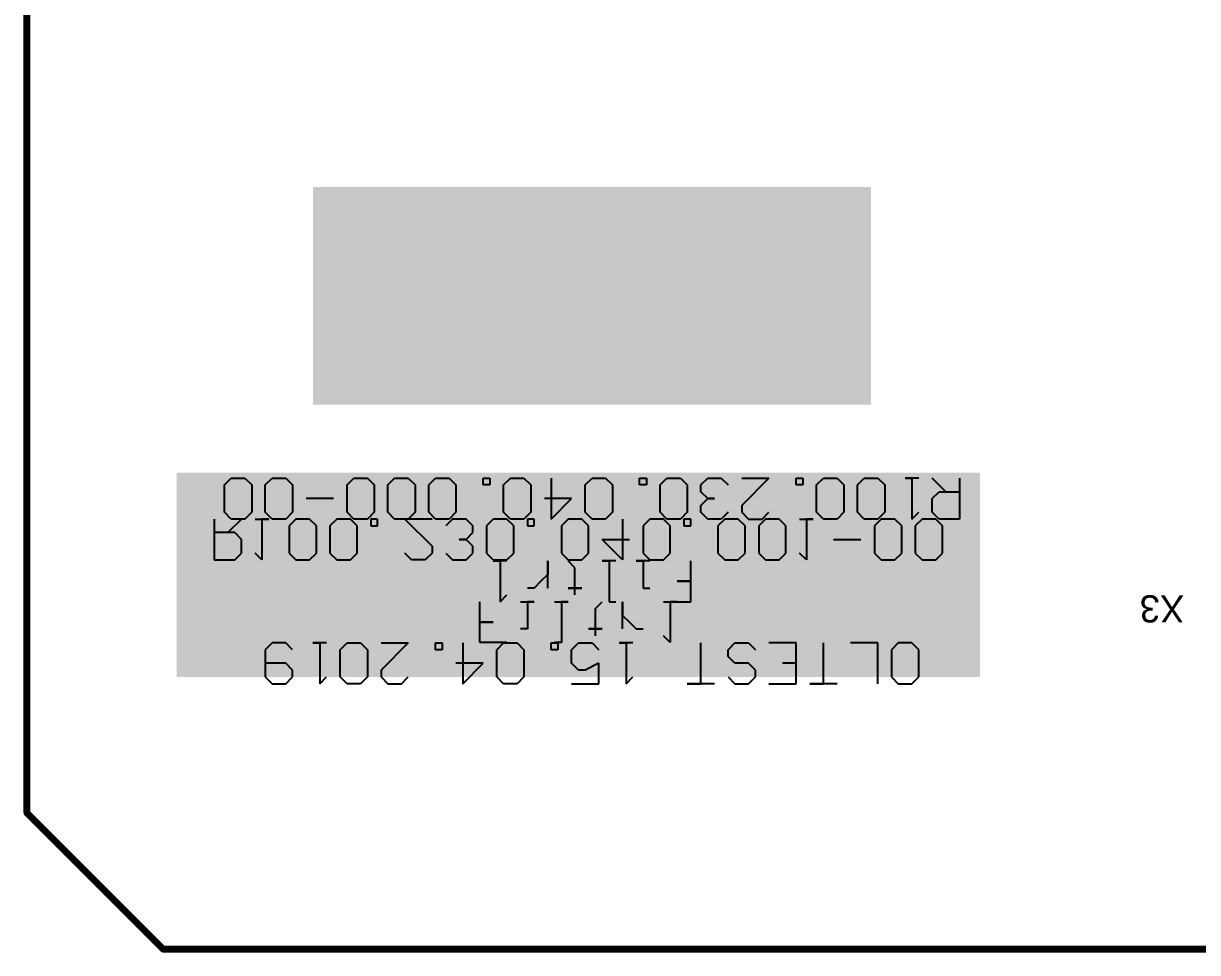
# Model space of a CAD drawing. Header units: millimetres. Extents: x -4 to 213, y -4 to 210.
# Drawn here: x 22.27 to 65.38, y 25.27 to 59.41 of the extents above; entities that cross this region are included whole.
import ezdxf

# ---------------------------------------------------------------- set-up
doc = ezdxf.new("R2010")
doc.units = ezdxf.units.MM
for name, color, linetype in [('BottomLayer', 5, 'Continuous'), ('BottomSolder', 6, 'Continuous'), ('Mechanical1', 6, 'Continuous'), ('TopOverlay', 2, 'Continuous')]:
    doc.layers.add(name, color=color, linetype=linetype)

msp = doc.modelspace()

# ---------------------------------------------------------------- linework, layer by layer
at = {"layer": 'BottomLayer'}
msp.add_solid([(27.9, 35.4), (57.4, 35.4), (27.9, 42.9), (57.4, 42.9)], dxfattribs=at)
at = {"layer": 'BottomSolder'}
for p, q in [((29.279, 41.2), (29.279, 39.7)), ((29.779, 40.7), (30.279, 41.2)), ((30.779, 41.2), (31.279, 41.2)), ((31.279, 41.2), (31.029, 41.2)), ((31.029, 41.2), (31.029, 39.7)), ((32.278, 41.2), (32.028, 40.95)), ((32.778, 41.2), (32.278, 41.2)), ((33.028, 40.95), (32.778, 41.2)), ((33.778, 41.2), (33.528, 40.95)), ((34.278, 41.2), (33.778, 41.2)), ((34.528, 40.95), (34.278, 41.2)), ((35.027, 41.2), (35.027, 40.95)), ((35.277, 41.2), (35.027, 41.2)), ((35.277, 40.95), (35.277, 41.2)), ((37.277, 41.2), (36.277, 41.2)), ((36.277, 41.2), (37.277, 40.2)), ((38.027, 41.2), (37.777, 40.95)), ((38.526, 41.2), (38.027, 41.2)), ((38.776, 40.95), (38.526, 41.2)), ((39.526, 41.2), (39.276, 40.95)), ((40.026, 41.2), (39.526, 41.2)), ((40.276, 40.95), (40.026, 41.2)), ((40.776, 41.2), (40.776, 40.95)), ((41.026, 41.2), (40.776, 41.2)), ((41.026, 40.95), (41.026, 41.2)), ((42.275, 41.2), (42.025, 40.95)), ((42.775, 41.2), (42.275, 41.2)), ((43.025, 40.95), (42.775, 41.2)), ((44.274, 41.2), (44.274, 39.7)), ((45.274, 41.2), (45.024, 40.95)), ((45.774, 41.2), (45.274, 41.2)), ((46.024, 40.95), (45.774, 41.2)), ((46.524, 41.2), (46.524, 40.95)), ((46.774, 41.2), (46.524, 41.2)), ((46.774, 40.95), (46.774, 41.2)), ((48.023, 41.2), (47.773, 40.95)), ((48.523, 41.2), (48.023, 41.2)), ((48.773, 40.95), (48.523, 41.2)), ((49.523, 41.2), (49.273, 40.95)), ((50.023, 41.2), (49.523, 41.2)), ((50.273, 40.95), (50.023, 41.2)), ((50.772, 41.2), (51.272, 41.2)), ((51.272, 41.2), (51.022, 41.2)), ((51.022, 41.2), (51.022, 39.7)), ((53.771, 41.2), (53.521, 40.95)), ((54.271, 41.2), (53.771, 41.2)), ((54.521, 40.95), (54.271, 41.2)), ((55.271, 41.2), (55.021, 40.95)), ((55.771, 41.2), (55.271, 41.2)), ((56.021, 40.95), (55.771, 41.2)), ((30.029, 40.7), (29.279, 40.7)), ((30.279, 40.45), (30.029, 40.7)), ((32.028, 40.95), (32.028, 39.95)), ((33.028, 39.95), (33.028, 40.95)), ((33.528, 40.95), (33.528, 39.95)), ((34.528, 39.95), (34.528, 40.95)), ((35.027, 40.95), (35.277, 40.95)), ((38.526, 40.45), (38.776, 40.7)), ((38.776, 40.7), (38.776, 40.95)), ((39.276, 40.95), (39.276, 39.95)), ((40.276, 39.95), (40.276, 40.95)), ((40.776, 40.95), (41.026, 40.95)), ((42.025, 40.95), (42.025, 39.95)), ((43.025, 39.95), (43.025, 40.95)), ((45.024, 40.95), (45.024, 39.95)), ((46.024, 39.95), (46.024, 40.95)), ((46.524, 40.95), (46.774, 40.95)), ((47.773, 40.95), (47.773, 39.95)), ((48.773, 39.95), (48.773, 40.95)), ((49.273, 40.95), (49.273, 39.95)), ((50.273, 39.95), (50.273, 40.95)), ((53.521, 40.95), (53.521, 39.95)), ((54.521, 39.95), (54.521, 40.95)), ((55.021, 40.95), (55.021, 39.95)), ((56.021, 39.95), (56.021, 40.95)), ((30.279, 39.95), (30.279, 40.45)), ((37.277, 40.2), (37.277, 39.95)), ((38.526, 40.45), (38.276, 40.45)), ((38.276, 40.45), (38.526, 40.45)), ((38.776, 40.2), (38.526, 40.45)), ((38.776, 39.95), (38.776, 40.2)), ((44.274, 39.7), (43.525, 40.45)), ((43.525, 40.45), (44.524, 40.45)), ((52.022, 40.45), (53.022, 40.45)), ((29.279, 39.7), (30.029, 39.7)), ((30.029, 39.7), (30.279, 39.95)), ((31.029, 39.7), (30.779, 39.95)), ((32.028, 39.95), (32.278, 39.7)), ((32.278, 39.7), (32.778, 39.7)), ((32.778, 39.7), (33.028, 39.95)), ((33.528, 39.95), (33.778, 39.7)), ((33.778, 39.7), (34.278, 39.7)), ((34.278, 39.7), (34.528, 39.95)), ((36.527, 39.7), (36.277, 39.95)), ((37.027, 39.7), (36.527, 39.7)), ((37.277, 39.95), (37.027, 39.7)), ((37.777, 39.95), (38.027, 39.7)), ((38.027, 39.7), (38.526, 39.7)), ((38.526, 39.7), (38.776, 39.95)), ((39.276, 39.95), (39.526, 39.7)), ((39.526, 39.7), (40.026, 39.7)), ((40.026, 39.7), (40.276, 39.95)), ((42.025, 39.95), (42.275, 39.7)), ((42.275, 39.7), (42.775, 39.7)), ((42.775, 39.7), (43.025, 39.95)), ((45.024, 39.95), (45.274, 39.7)), ((45.274, 39.7), (45.774, 39.7)), ((45.774, 39.7), (46.024, 39.95)), ((47.773, 39.95), (48.023, 39.7)), ((48.023, 39.7), (48.523, 39.7)), ((48.523, 39.7), (48.773, 39.95)), ((49.273, 39.95), (49.523, 39.7)), ((49.523, 39.7), (50.023, 39.7)), ((50.023, 39.7), (50.273, 39.95)), ((51.022, 39.7), (50.772, 39.95)), ((53.521, 39.95), (53.771, 39.7)), ((53.771, 39.7), (54.271, 39.7)), ((54.271, 39.7), (54.521, 39.95)), ((55.021, 39.95), (55.271, 39.7)), ((55.271, 39.7), (55.771, 39.7)), ((55.771, 39.7), (56.021, 39.95)), ((39.026, 37.411), (39.026, 38.161)), ((40.526, 38.161), (41.026, 38.161)), ((41.026, 38.161), (40.776, 38.161)), ((40.776, 38.161), (40.776, 37.161)), ((41.775, 38.161), (42.275, 38.161)), ((42.275, 38.161), (42.025, 38.161)), ((42.025, 38.161), (42.025, 36.661)), ((43.275, 37.911), (43.525, 38.161)), ((44.274, 37.161), (44.274, 38.161)), ((44.274, 38.161), (44.274, 37.661)), ((45.774, 38.161), (46.274, 38.161)), ((46.274, 38.161), (46.024, 38.161)), ((46.024, 38.161), (46.024, 36.661)), ((43.275, 37.161), (43.275, 37.911)), ((44.274, 37.661), (44.524, 37.411)), ((39.026, 36.661), (39.026, 37.411)), ((39.026, 37.411), (39.526, 37.411)), ((39.526, 37.411), (39.026, 37.411)), ((40.776, 37.161), (40.526, 37.161)), ((43.275, 37.161), (43.025, 37.161)), ((43.025, 37.161), (43.525, 37.161)), ((43.275, 36.911), (43.275, 37.161)), ((43.525, 37.161), (43.275, 37.161)), ((44.524, 37.411), (44.774, 37.161)), ((44.774, 37.161), (45.024, 37.161)), ((40.026, 36.661), (39.026, 36.661)), ((42.025, 36.661), (41.775, 36.661)), ((46.024, 36.661), (45.774, 36.911))]:
    msp.add_line(p, q, dxfattribs=at)
at = {"layer": 'Mechanical1', "const_width": 0.254}
for points in [[(22.4, 30.4), (22.4, 178.4)], [(22.4, 30.4), (27.4, 25.4)], [(27.4, 25.4), (180.4, 25.4)]]:
    msp.add_lwpolyline(points, dxfattribs=at)
at = {"layer": 'Mechanical1', "const_width": 0.127}
for points in [[(22.337, 30.4, 1), (22.464, 30.4, 1)], [(22.337, 30.4, 1), (22.464, 30.4, 1)], [(27.337, 25.4, 1), (27.464, 25.4, 1)], [(27.337, 25.4, 1), (27.464, 25.4, 1)]]:
    msp.add_lwpolyline(points, format="xyb", close=True, dxfattribs=at)
at = {"layer": 'TopOverlay'}
for p, q in [((29.654, 42.45), (29.904, 42.7)), ((29.904, 42.7), (30.404, 42.7)), ((30.404, 42.7), (30.654, 42.45)), ((31.154, 42.45), (31.404, 42.7)), ((31.404, 42.7), (31.904, 42.7)), ((31.904, 42.7), (32.154, 42.45)), ((34.153, 42.45), (34.403, 42.7)), ((34.403, 42.7), (34.903, 42.7)), ((34.903, 42.7), (35.153, 42.45)), ((35.652, 42.45), (35.902, 42.7)), ((35.902, 42.7), (36.402, 42.7)), ((36.402, 42.7), (36.652, 42.45)), ((37.152, 42.45), (37.402, 42.7)), ((37.402, 42.7), (37.902, 42.7)), ((37.902, 42.7), (38.152, 42.45)), ((39.151, 42.45), (39.151, 42.7)), ((39.151, 42.7), (39.401, 42.7)), ((39.401, 42.7), (39.401, 42.45)), ((39.901, 42.45), (40.151, 42.7)), ((40.151, 42.7), (40.651, 42.7)), ((40.651, 42.7), (40.901, 42.45)), ((41.65, 42.7), (41.65, 41.2)), ((42.9, 42.45), (43.15, 42.7)), ((43.15, 42.7), (43.65, 42.7)), ((43.65, 42.7), (43.9, 42.45)), ((44.899, 42.45), (44.899, 42.7)), ((44.899, 42.7), (45.149, 42.7)), ((45.149, 42.7), (45.149, 42.45)), ((45.649, 42.45), (45.899, 42.7)), ((45.899, 42.7), (46.399, 42.7)), ((46.399, 42.7), (46.649, 42.45)), ((47.149, 42.45), (47.399, 42.7)), ((47.399, 42.7), (47.898, 42.7)), ((47.898, 42.7), (48.148, 42.45)), ((48.648, 42.7), (49.648, 42.7)), ((49.648, 42.7), (48.648, 41.7)), ((50.648, 42.45), (50.648, 42.7)), ((50.648, 42.7), (50.897, 42.7)), ((50.897, 42.7), (50.897, 42.45)), ((51.397, 42.45), (51.647, 42.7)), ((51.647, 42.7), (52.147, 42.7)), ((52.147, 42.7), (52.397, 42.45)), ((52.897, 42.45), (53.147, 42.7)), ((53.147, 42.7), (53.647, 42.7)), ((53.647, 42.7), (53.897, 42.45)), ((55.146, 42.7), (54.646, 42.7)), ((54.646, 42.7), (54.896, 42.7)), ((54.896, 42.7), (54.896, 41.2)), ((56.146, 42.2), (55.646, 42.7)), ((56.646, 42.7), (56.646, 41.2)), ((29.654, 41.45), (29.654, 42.45)), ((30.654, 42.45), (30.654, 41.45)), ((31.154, 41.45), (31.154, 42.45)), ((32.154, 42.45), (32.154, 41.45)), ((34.153, 41.45), (34.153, 42.45)), ((35.153, 42.45), (35.153, 41.45)), ((35.652, 41.45), (35.652, 42.45)), ((36.652, 42.45), (36.652, 41.45)), ((37.152, 41.45), (37.152, 42.45)), ((38.152, 42.45), (38.152, 41.45)), ((39.401, 42.45), (39.151, 42.45)), ((39.901, 41.45), (39.901, 42.45)), ((40.901, 42.45), (40.901, 41.45)), ((42.9, 41.45), (42.9, 42.45)), ((43.9, 42.45), (43.9, 41.45)), ((45.149, 42.45), (44.899, 42.45)), ((45.649, 41.45), (45.649, 42.45)), ((46.649, 42.45), (46.649, 41.45)), ((47.149, 42.2), (47.149, 42.45)), ((50.897, 42.45), (50.648, 42.45)), ((51.397, 41.45), (51.397, 42.45)), ((52.397, 42.45), (52.397, 41.45)), ((52.897, 41.45), (52.897, 42.45)), ((53.897, 42.45), (53.897, 41.45)), ((33.653, 41.95), (32.653, 41.95)), ((42.4, 41.95), (41.401, 41.95)), ((41.65, 41.2), (42.4, 41.95)), ((47.399, 41.95), (47.149, 42.2)), ((47.149, 41.7), (47.399, 41.95)), ((47.399, 41.95), (47.649, 41.95)), ((47.649, 41.95), (47.399, 41.95)), ((55.646, 41.95), (55.896, 42.2)), ((55.646, 41.45), (55.646, 41.95)), ((55.896, 42.2), (56.646, 42.2)), ((29.904, 41.2), (29.654, 41.45)), ((30.654, 41.45), (30.404, 41.2)), ((31.404, 41.2), (31.154, 41.45)), ((32.154, 41.45), (31.904, 41.2)), ((34.403, 41.2), (34.153, 41.45)), ((35.153, 41.45), (34.903, 41.2)), ((35.902, 41.2), (35.652, 41.45)), ((36.652, 41.45), (36.402, 41.2)), ((37.402, 41.2), (37.152, 41.45)), ((38.152, 41.45), (37.902, 41.2)), ((40.151, 41.2), (39.901, 41.45)), ((40.901, 41.45), (40.651, 41.2)), ((43.15, 41.2), (42.9, 41.45)), ((43.9, 41.45), (43.65, 41.2)), ((45.899, 41.2), (45.649, 41.45)), ((46.649, 41.45), (46.399, 41.2)), ((47.149, 41.45), (47.149, 41.7)), ((47.399, 41.2), (47.149, 41.45)), ((48.148, 41.45), (47.898, 41.2)), ((48.648, 41.7), (48.648, 41.45)), ((48.648, 41.45), (48.898, 41.2)), ((49.398, 41.2), (49.648, 41.45)), ((51.647, 41.2), (51.397, 41.45)), ((52.397, 41.45), (52.147, 41.2)), ((53.147, 41.2), (52.897, 41.45)), ((53.897, 41.45), (53.647, 41.2)), ((54.896, 41.2), (55.146, 41.45)), ((55.896, 41.2), (55.646, 41.45)), ((30.404, 41.2), (29.904, 41.2)), ((31.904, 41.2), (31.404, 41.2)), ((34.903, 41.2), (34.403, 41.2)), ((36.402, 41.2), (35.902, 41.2)), ((37.902, 41.2), (37.402, 41.2)), ((40.651, 41.2), (40.151, 41.2)), ((43.65, 41.2), (43.15, 41.2)), ((46.399, 41.2), (45.899, 41.2)), ((47.898, 41.2), (47.399, 41.2)), ((48.898, 41.2), (49.398, 41.2)), ((52.147, 41.2), (51.647, 41.2)), ((53.647, 41.2), (53.147, 41.2)), ((56.646, 41.2), (55.896, 41.2)), ((40.026, 39.661), (39.526, 39.661)), ((39.526, 39.661), (39.776, 39.661)), ((39.776, 39.661), (39.776, 38.161)), ((41.526, 38.661), (41.526, 39.661)), ((41.526, 39.661), (41.526, 39.161)), ((42.525, 39.411), (42.275, 39.661)), ((42.525, 38.661), (42.525, 39.411)), ((44.025, 39.661), (43.525, 39.661)), ((43.525, 39.661), (43.775, 39.661)), ((43.775, 39.661), (43.775, 38.161)), ((45.274, 39.661), (44.774, 39.661)), ((44.774, 39.661), (45.024, 39.661)), ((45.024, 39.661), (45.024, 38.661)), ((46.774, 38.911), (46.774, 39.661)), ((41.276, 38.911), (41.026, 38.661)), ((41.526, 39.161), (41.276, 38.911)), ((46.774, 38.911), (46.274, 38.911)), ((46.274, 38.911), (46.774, 38.911)), ((46.774, 38.161), (46.774, 38.911)), ((39.776, 38.161), (40.026, 38.411)), ((41.026, 38.661), (40.776, 38.661)), ((42.775, 38.661), (42.275, 38.661)), ((42.275, 38.661), (42.525, 38.661)), ((42.525, 38.411), (42.525, 38.661)), ((42.525, 38.661), (42.775, 38.661)), ((45.024, 38.661), (45.274, 38.661)), ((43.775, 38.161), (44.025, 38.161)), ((45.774, 38.161), (46.774, 38.161)), ((31.404, 36.65), (31.154, 36.4)), ((31.904, 36.65), (31.404, 36.65)), ((32.154, 36.4), (31.904, 36.65)), ((33.403, 36.65), (32.903, 36.65)), ((32.903, 36.65), (33.153, 36.65)), ((33.153, 36.65), (33.153, 35.15)), ((33.903, 36.4), (34.153, 36.65)), ((34.153, 36.65), (34.653, 36.65)), ((34.653, 36.65), (34.903, 36.4)), ((35.403, 36.65), (36.402, 36.65)), ((36.402, 36.65), (35.403, 35.65)), ((37.402, 36.4), (37.402, 36.65)), ((37.402, 36.65), (37.652, 36.65)), ((37.652, 36.65), (37.652, 36.4)), ((38.402, 36.65), (38.402, 35.15)), ((39.651, 36.4), (39.901, 36.65)), ((39.901, 36.65), (40.401, 36.65)), ((40.401, 36.65), (40.651, 36.4)), ((41.65, 36.4), (41.65, 36.65)), ((41.65, 36.65), (41.9, 36.65)), ((41.9, 36.65), (41.9, 36.4)), ((42.4, 36.4), (42.65, 36.65)), ((42.65, 36.65), (43.15, 36.65)), ((43.15, 36.65), (43.4, 36.4)), ((44.65, 36.65), (44.15, 36.65)), ((44.15, 36.65), (44.4, 36.65)), ((44.4, 36.65), (44.4, 35.15)), ((47.149, 35.15), (47.149, 36.65)), ((48.148, 36.4), (48.398, 36.65)), ((48.398, 36.65), (48.898, 36.65)), ((48.898, 36.65), (49.148, 36.4)), ((50.648, 36.65), (49.648, 36.65)), ((50.648, 35.15), (50.648, 36.65)), ((51.647, 35.15), (51.647, 36.65)), ((53.647, 36.65), (52.647, 36.65)), ((53.647, 35.15), (53.647, 36.65)), ((54.396, 36.65), (54.146, 36.4)), ((54.896, 36.65), (54.396, 36.65)), ((55.146, 36.4), (54.896, 36.65)), ((31.154, 36.4), (31.154, 35.4)), ((33.903, 35.4), (33.903, 36.4)), ((34.903, 36.4), (34.903, 35.4)), ((37.652, 36.4), (37.402, 36.4)), ((39.651, 35.4), (39.651, 36.4)), ((40.651, 36.4), (40.651, 35.4)), ((41.9, 36.4), (41.65, 36.4)), ((42.4, 35.9), (42.4, 36.4)), ((48.148, 36.15), (48.148, 36.4)), ((54.146, 36.4), (54.146, 35.4)), ((55.146, 35.4), (55.146, 36.4)), ((31.904, 35.9), (31.154, 35.9)), ((32.154, 35.65), (31.904, 35.9)), ((39.151, 35.9), (38.152, 35.9)), ((38.402, 35.15), (39.151, 35.9)), ((42.65, 35.65), (42.4, 35.9)), ((43.4, 35.9), (42.9, 35.65)), ((43.4, 35.15), (43.4, 35.9)), ((48.398, 35.9), (48.148, 36.15)), ((48.898, 35.9), (48.398, 35.9)), ((49.148, 35.65), (48.898, 35.9)), ((50.648, 35.9), (50.148, 35.9)), ((31.154, 35.4), (31.404, 35.15)), ((31.904, 35.15), (32.154, 35.4)), ((32.154, 35.4), (32.154, 35.65)), ((33.153, 35.15), (33.403, 35.4)), ((34.153, 35.15), (33.903, 35.4)), ((34.903, 35.4), (34.653, 35.15)), ((35.403, 35.65), (35.403, 35.4)), ((35.403, 35.4), (35.652, 35.15)), ((36.152, 35.15), (36.402, 35.4)), ((39.901, 35.15), (39.651, 35.4)), ((40.651, 35.4), (40.401, 35.15)), ((42.9, 35.65), (42.65, 35.65)), ((44.4, 35.15), (44.65, 35.4)), ((48.148, 35.4), (48.398, 35.15)), ((48.898, 35.15), (49.148, 35.4)), ((49.148, 35.4), (49.148, 35.65)), ((54.146, 35.4), (54.396, 35.15)), ((54.896, 35.15), (55.146, 35.4)), ((31.404, 35.15), (31.904, 35.15)), ((34.653, 35.15), (34.153, 35.15)), ((35.652, 35.15), (36.152, 35.15)), ((40.401, 35.15), (39.901, 35.15)), ((42.4, 35.15), (43.4, 35.15)), ((47.649, 35.15), (46.649, 35.15)), ((46.649, 35.15), (47.149, 35.15)), ((48.398, 35.15), (48.898, 35.15)), ((49.648, 35.15), (50.648, 35.15)), ((52.147, 35.15), (51.147, 35.15)), ((51.147, 35.15), (51.647, 35.15)), ((54.396, 35.15), (54.896, 35.15))]:
    msp.add_line(p, q, dxfattribs=at)
msp.add_solid([(32.9, 45.4), (53.4, 45.4), (32.9, 53.4), (53.4, 53.4)], dxfattribs=at)

# ---------------------------------------------------------------- texts
msp.add_text('X3', height=1, rotation=180, dxfattribs=at).set_placement((64.9, 38.4))

doc.saveas('drawing.dxf')
